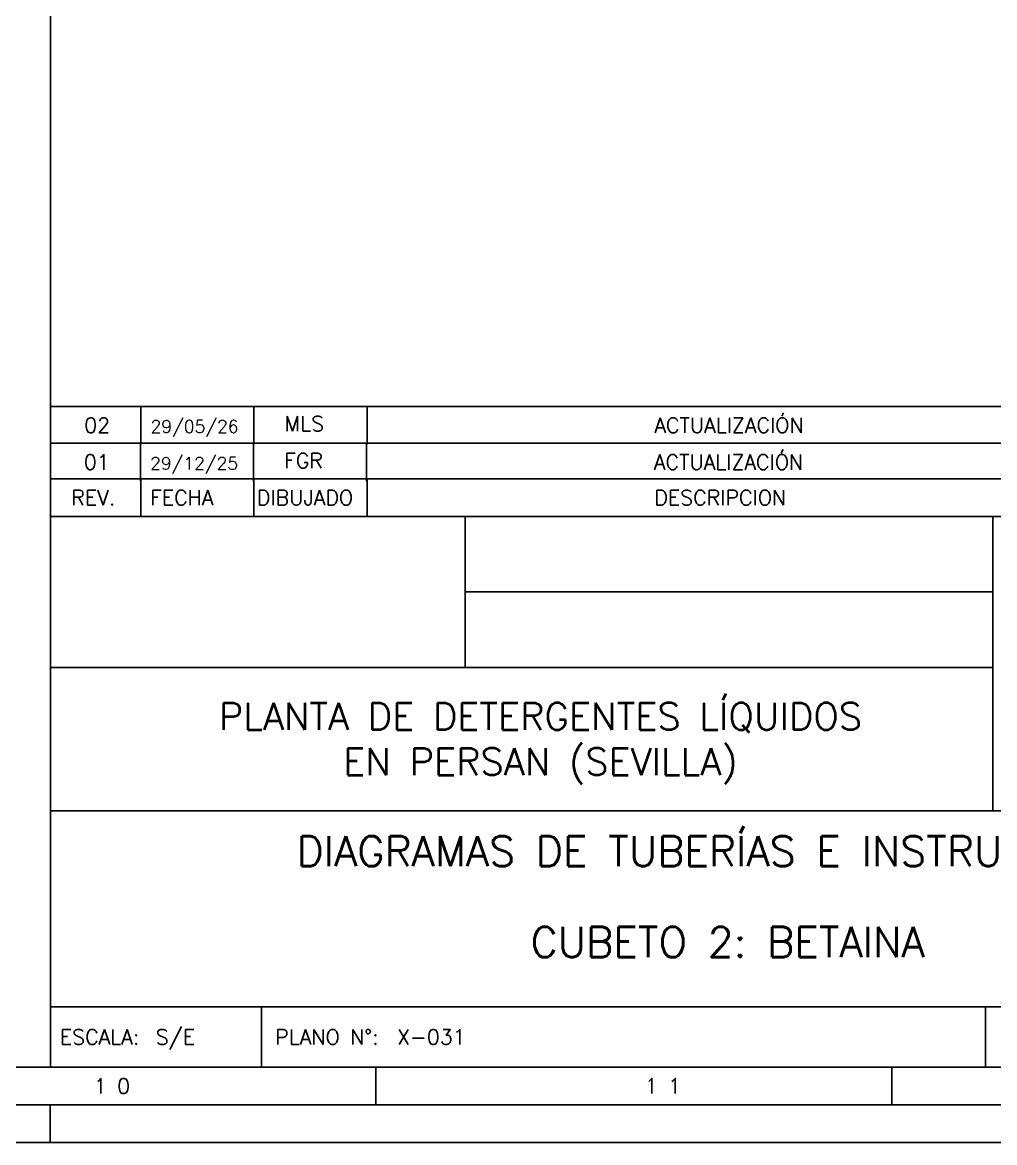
# Model space of a CAD drawing. Header units: millimetres. Extents: x 559 to 3993, y 623 to 920.
# Drawn here: x 3896 to 3960.4, y 622.9 to 697.1 of the extents above; entities that cross this region are included whole.
import ezdxf

# ---------------------------------------------------------------- set-up
doc = ezdxf.new("R2010")
doc.units = ezdxf.units.MM
doc.layers.add('CAJETIN', color=1, linetype='Continuous')
doc.layers.add('FORMATO', color=7, linetype='Continuous')
doc.styles.add('PY', font='ROMANS.shx')

# ---------------------------------------------------------------- blocks, each defined once
blk = doc.blocks.new('MARCO-A1')
at = {"layer": 'FORMATO', "color": 5}
for p, q in [((694.17, 10), (694.17, 5)), ((762.58, 10), (762.58, 5))]:
    blk.add_line(p, q, dxfattribs=at)
at = {"layer": 'FORMATO', "color": 1, "linetype": 'Continuous'}
blk.add_line((651, 5), (651, 0), dxfattribs=at)
at = {"layer": 'FORMATO', "color": 1}
blk.add_lwpolyline([(0, 594), (841, 594), (841, 0), (0, 0)], close=True, dxfattribs=at)
at = {"layer": 'FORMATO', "color": 5}
blk.add_lwpolyline([(5, 589), (836, 589), (836, 5), (5, 5)], close=True, dxfattribs=at)
at = {"layer": 'FORMATO', "color": 8, "linetype": 'Continuous'}
blk.add_lwpolyline([(10, 584), (831, 584), (831, 10), (10, 10)], close=True, dxfattribs=at)
at = {"layer": 'FORMATO', "color": 1, "style": 'PY'}
for s, p in [('1 0', (656.77, 6.5)), ('1 1', (729.83, 6.5))]:
    blk.add_text(s, height=2, dxfattribs=at).set_placement(p)

msp = doc.modelspace()

# ---------------------------------------------------------------- linework, layer by layer
at = {"layer": 'CAJETIN', "color": 8, "linetype": 'Continuous'}
for p, q in [((3897.864, 627.884), (3897.864, 914.544)), ((3897.864, 627.884), (3897.864, 670.496)), ((3897.864, 627.884), (3897.864, 670.496)), ((3897.864, 664.341), (3987.757, 664.341)), ((3925.331, 654.352), (3925.331, 664.341)), ((3960.29, 644.864), (3960.29, 664.341)), ((3925.331, 659.346), (3960.29, 659.346)), ((3897.864, 654.352), (3960.29, 654.352)), ((3897.864, 644.864), (3987.757, 644.864)), ((3897.864, 631.879), (3987.757, 631.879)), ((3897.864, 631.879), (3987.757, 631.879)), ((3911.847, 631.879), (3911.847, 627.884)), ((3911.847, 631.879), (3911.847, 627.884))]:
    msp.add_line(p, q, dxfattribs=at)
at = {"layer": 'CAJETIN', "color": 5}
for p, q in [((3897.864, 671.629), (3987.758, 671.629)), ((3903.857, 671.629), (3903.857, 669.132)), ((3911.348, 671.629), (3911.348, 669.132)), ((3918.839, 671.629), (3918.839, 669.132)), ((3897.833, 669.187), (3987.727, 669.187)), ((3903.826, 669.187), (3903.826, 666.69)), ((3911.317, 669.187), (3911.317, 666.69)), ((3918.808, 669.187), (3918.808, 666.69)), ((3897.864, 666.838), (3987.757, 666.838)), ((3903.857, 666.838), (3903.857, 664.341)), ((3911.348, 666.838), (3911.348, 664.341)), ((3918.839, 666.838), (3918.839, 664.341))]:
    msp.add_line(p, q, dxfattribs=at)
at = {"layer": 'CAJETIN', "color": 8}
msp.add_line((3959.79, 631.879), (3959.79, 627.884), dxfattribs=at)
msp.add_line((3959.79, 631.879), (3959.79, 627.884), dxfattribs=at)

# ---------------------------------------------------------------- block references
at = {"xscale": 0.499409123998651, "yscale": 0.499409123998651, "zscale": 0.499409123998651}
msp.add_blockref('MARCO-A1', (3572.748, 622.89), dxfattribs=at)

# ---------------------------------------------------------------- texts
at = {"layer": 'CAJETIN', "color": 1, "style": 'PY'}
for s, height, p in [('ACTUALIZACIÓN', 0.99882, (3937.867, 669.881)), ('02', 0.9988, (3900.114, 669.881)), ('29/05/26', 0.8286, (3904.504, 669.886)), ('MLS', 0.9988, (3913.382, 669.986)), ('01', 0.9988, (3900.083, 667.439)), ('29/12/25', 0.8286, (3904.473, 667.444)), ('FGR', 0.9988, (3913.351, 667.544)), ('ACTUALIZACIÓN', 0.99882, (3937.836, 667.439)), ('REV.', 0.9988, (3899.256, 665.09)), ('FECHA', 0.9988, (3904.477, 665.09)), ('DIBUJADO', 0.9988, (3911.544, 665.09)), ('DESCRIPCION', 0.99882, (3937.866, 665.09)), ('X-031', 0.9988, (3920.831, 629.382))]:
    msp.add_text(s, height=height, dxfattribs=at).set_placement(p)
at = {"layer": 'CAJETIN', "color": 5, "attachment_point": 5, "style": 'PY'}
for s, insert, char_height, width in [('PLANTA DE DETERGENTES LÍQUIDOS\\PEN PERSAN (SEVILLA)', (3930.318, 649.311), 1.79787, 79.06835), ('DIAGRAMAS DE TUBERÍAS E INSTRUMENTOS', (3942.81, 642.182), 1.99764, 88.63238), ('CUBETO 2: BETAINA', (3942.722, 636.165), 1.99764, 88.63238)]:
    msp.add_mtext(s, dxfattribs=dict(at, insert=insert, char_height=char_height, width=width))
at = {"layer": 'FORMATO', "color": 1, "style": 'PY'}
for s, height, p in [('ESCALA:', 0.9988, (3898.497, 629.382)), ('S/E', 0.9988, (3904.844, 629.382)), ('PLANO N%%D:', 0.99882, (3912.755, 629.382))]:
    msp.add_text(s, height=height, dxfattribs=at).set_placement(p)

doc.saveas('drawing.dxf')
